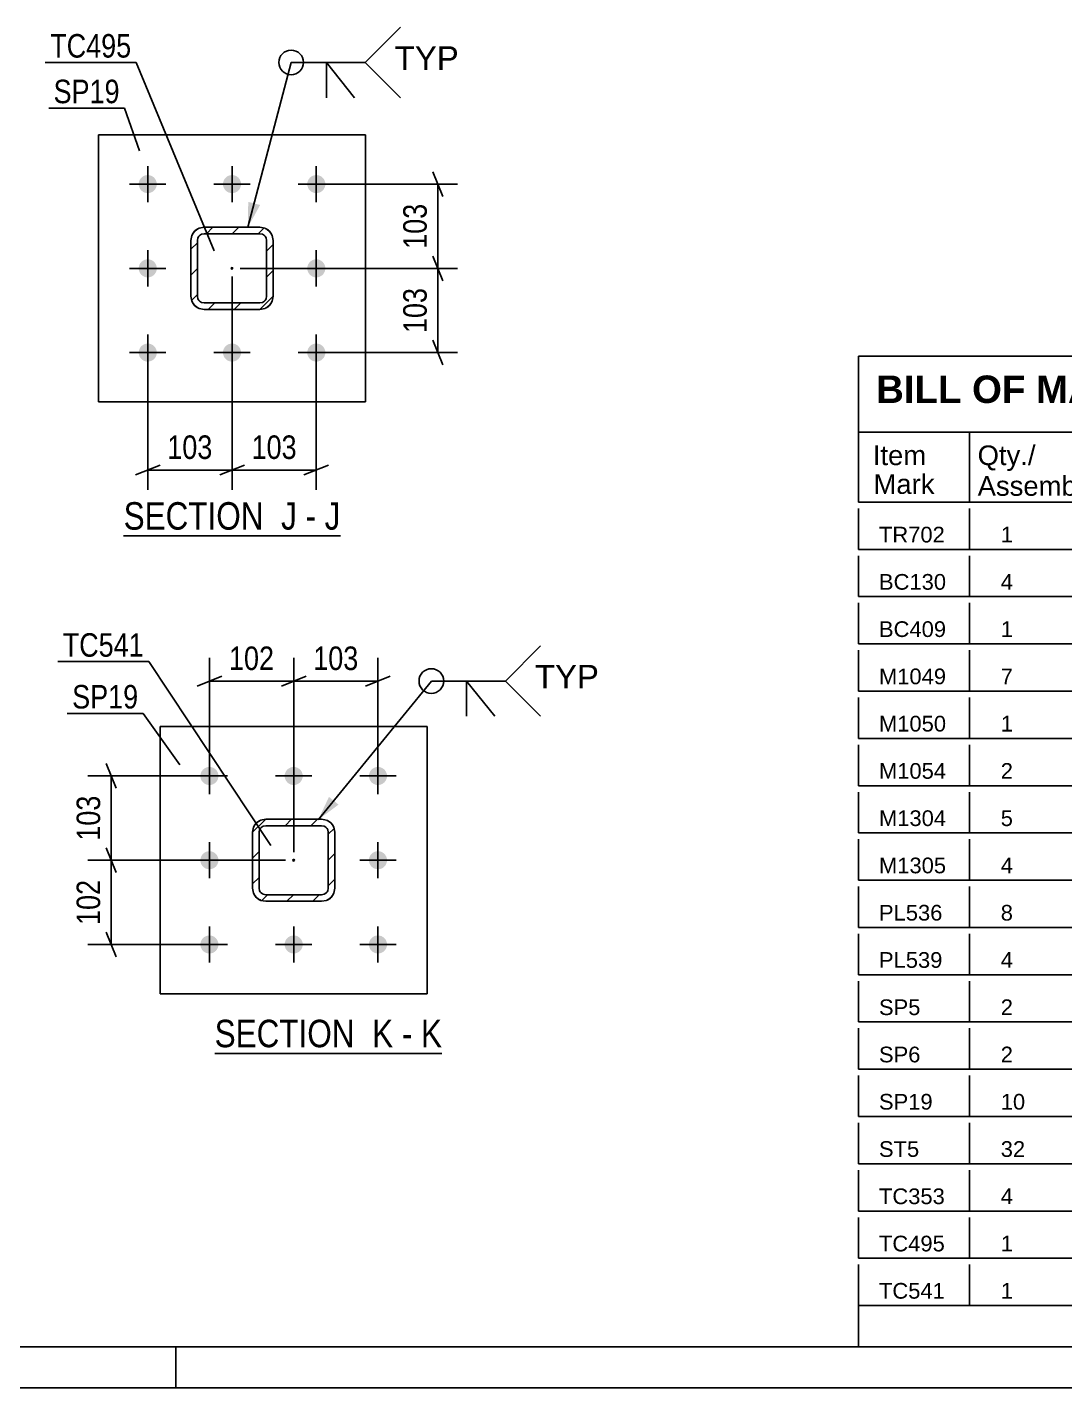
# Model space of a CAD drawing. Header units: millimetres. Extents: x -55 to 786, y -436 to 158.
# Drawn here: x 347.4 to 473.6, y -435.6 to -270.1 of the extents above; entities that cross this region are included whole.
import ezdxf

# ---------------------------------------------------------------- set-up
doc = ezdxf.new("R2010")
doc.units = ezdxf.units.MM
doc.linetypes.add('DXK_LINE_DOT2', pattern=[3.9198, 1.9599, -1.9599])
doc.linetypes.add('DXK_LINE_DOT3', pattern=[5.9187, 2.979, -0.9799, 0.9799, -0.9799])
doc.styles.add('Arial', font='ARIAL.TTF', dxfattribs={"height": 0.2})
doc.styles.add('Arial Bold', font='ARIALBD.TTF', dxfattribs={"height": 0.2})
doc.styles.add('Arial Narrow', font='ARIALN.TTF', dxfattribs={"height": 0.2})

# ---------------------------------------------------------------- blocks, each defined once
blk = doc.blocks.new('Unknown-761543994-16888')
at = {"color": 7, "linetype": 'Continuous'}
for p, q in [((448.5, -310.14), (620.5, -310.14)), ((448.5, -321.39), (448.5, -310.14)), ((620.5, -310.14), (620.5, -321.39)), ((448.5, -319.39), (620.5, -319.39)), ((462, -319.39), (462, -327.89)), ((480.5, -319.39), (480.5, -327.89)), ((529.78, -319.39), (529.78, -327.89)), ((543.78, -319.39), (543.78, -327.89)), ((559.5, -319.39), (559.5, -327.89)), ((573.78, -319.39), (573.78, -327.89)), ((590.78, -319.39), (590.78, -327.89)), ((448.5, -321.39), (448.5, -326.39)), ((620.5, -321.39), (620.5, -327.89)), ((448.5, -326.39), (448.5, -327.89)), ((448.5, -327.89), (620.5, -327.89)), ((448.5, -328.66), (448.5, -333.64)), ((462, -328.66), (462, -333.64)), ((480.5, -328.66), (480.5, -333.64)), ((529.78, -328.66), (529.78, -333.64)), ((543.78, -328.66), (543.78, -333.64)), ((559.5, -328.66), (559.5, -333.64)), ((573.78, -328.66), (573.78, -333.64)), ((590.78, -328.66), (590.78, -333.64)), ((620.5, -328.66), (620.5, -333.64)), ((448.5, -333.64), (620.5, -333.64)), ((448.5, -334.41), (448.5, -339.39)), ((462, -334.41), (462, -339.39)), ((480.5, -334.41), (480.5, -339.39)), ((529.78, -334.41), (529.78, -339.39)), ((543.78, -334.41), (543.78, -339.39)), ((559.5, -334.41), (559.5, -339.39)), ((573.78, -334.41), (573.78, -339.39)), ((590.78, -334.41), (590.78, -339.39)), ((620.5, -334.41), (620.5, -339.39)), ((448.5, -339.39), (620.5, -339.39)), ((448.5, -340.16), (448.5, -345.14)), ((462, -340.16), (462, -345.14)), ((480.5, -340.16), (480.5, -345.14)), ((529.78, -340.16), (529.78, -345.14)), ((543.78, -340.16), (543.78, -345.14)), ((559.5, -340.16), (559.5, -345.14)), ((573.78, -340.16), (573.78, -345.14)), ((590.78, -340.16), (590.78, -345.14)), ((620.5, -340.16), (620.5, -345.14)), ((448.5, -345.14), (620.5, -345.14)), ((448.5, -345.91), (448.5, -350.89)), ((462, -345.91), (462, -350.89)), ((480.5, -345.91), (480.5, -350.89)), ((529.78, -345.91), (529.78, -350.89)), ((543.78, -345.91), (543.78, -350.89)), ((559.5, -345.91), (559.5, -350.89)), ((573.78, -345.91), (573.78, -350.89)), ((590.78, -345.91), (590.78, -350.89)), ((620.5, -345.91), (620.5, -350.89)), ((448.5, -350.89), (620.5, -350.89)), ((448.5, -351.66), (448.5, -356.64)), ((462, -351.66), (462, -356.64)), ((480.5, -351.66), (480.5, -356.64)), ((529.78, -351.66), (529.78, -356.64)), ((543.78, -351.66), (543.78, -356.64)), ((559.5, -351.66), (559.5, -356.64)), ((573.78, -351.66), (573.78, -356.64)), ((590.78, -351.66), (590.78, -356.64)), ((620.5, -351.66), (620.5, -356.64)), ((448.5, -356.64), (620.5, -356.64)), ((448.5, -357.41), (448.5, -362.39)), ((462, -357.41), (462, -362.39)), ((480.5, -357.41), (480.5, -362.39)), ((529.78, -357.41), (529.78, -362.39)), ((543.78, -357.41), (543.78, -362.39)), ((559.5, -357.41), (559.5, -362.39)), ((573.78, -357.41), (573.78, -362.39)), ((590.78, -357.41), (590.78, -362.39)), ((620.5, -357.41), (620.5, -362.39)), ((448.5, -362.39), (620.5, -362.39)), ((448.5, -363.16), (448.5, -368.14)), ((462, -363.16), (462, -368.14)), ((480.5, -363.16), (480.5, -368.14)), ((529.78, -363.16), (529.78, -368.14)), ((543.78, -363.16), (543.78, -368.14)), ((559.5, -363.16), (559.5, -368.14)), ((573.78, -363.16), (573.78, -368.14)), ((590.78, -363.16), (590.78, -368.14)), ((620.5, -363.16), (620.5, -368.14)), ((448.5, -368.14), (620.5, -368.14)), ((448.5, -368.91), (448.5, -373.89)), ((462, -368.91), (462, -373.89)), ((480.5, -368.91), (480.5, -373.89)), ((529.78, -368.91), (529.78, -373.89)), ((543.78, -368.91), (543.78, -373.89)), ((559.5, -368.91), (559.5, -373.89)), ((573.78, -368.91), (573.78, -373.89)), ((590.78, -368.91), (590.78, -373.89)), ((620.5, -368.91), (620.5, -373.89)), ((448.5, -373.89), (620.5, -373.89)), ((448.5, -374.66), (448.5, -379.64)), ((462, -374.66), (462, -379.64)), ((480.5, -374.66), (480.5, -379.64)), ((529.78, -374.66), (529.78, -379.64)), ((543.78, -374.66), (543.78, -379.64)), ((559.5, -374.66), (559.5, -379.64)), ((573.78, -374.66), (573.78, -379.64)), ((590.78, -374.66), (590.78, -379.64)), ((620.5, -374.66), (620.5, -379.64)), ((448.5, -379.64), (620.5, -379.64)), ((448.5, -380.41), (448.5, -385.39)), ((462, -380.41), (462, -385.39)), ((480.5, -380.41), (480.5, -385.39)), ((529.78, -380.41), (529.78, -385.39)), ((543.78, -380.41), (543.78, -385.39)), ((559.5, -380.41), (559.5, -385.39)), ((573.78, -380.41), (573.78, -385.39)), ((590.78, -380.41), (590.78, -385.39)), ((620.5, -380.41), (620.5, -385.39)), ((448.5, -385.39), (620.5, -385.39)), ((448.5, -386.16), (448.5, -391.14)), ((462, -386.16), (462, -391.14)), ((480.5, -386.16), (480.5, -391.14)), ((529.78, -386.16), (529.78, -391.14)), ((543.78, -386.16), (543.78, -391.14)), ((559.5, -386.16), (559.5, -391.14)), ((573.78, -386.16), (573.78, -391.14)), ((590.78, -386.16), (590.78, -391.14)), ((620.5, -386.16), (620.5, -391.14)), ((448.5, -391.14), (620.5, -391.14)), ((448.5, -391.91), (448.5, -396.89)), ((462, -391.91), (462, -396.89)), ((480.5, -391.91), (480.5, -396.89)), ((529.78, -391.91), (529.78, -396.89)), ((543.78, -391.91), (543.78, -396.89)), ((559.5, -391.91), (559.5, -396.89)), ((573.78, -391.91), (573.78, -396.89)), ((590.78, -391.91), (590.78, -396.89)), ((620.5, -391.91), (620.5, -396.89)), ((448.5, -396.89), (620.5, -396.89)), ((448.5, -397.66), (448.5, -402.64)), ((462, -397.66), (462, -402.64)), ((480.5, -397.66), (480.5, -402.64)), ((529.78, -397.66), (529.78, -402.64)), ((543.78, -397.66), (543.78, -402.64)), ((559.5, -397.66), (559.5, -402.64)), ((573.78, -397.66), (573.78, -402.64)), ((590.78, -397.66), (590.78, -402.64)), ((620.5, -397.66), (620.5, -402.64)), ((448.5, -402.64), (620.5, -402.64)), ((448.5, -403.41), (448.5, -408.39)), ((462, -403.41), (462, -408.39)), ((480.5, -403.41), (480.5, -408.39)), ((529.78, -403.41), (529.78, -408.39)), ((543.78, -403.41), (543.78, -408.39)), ((559.5, -403.41), (559.5, -408.39)), ((573.78, -403.41), (573.78, -408.39)), ((590.78, -403.41), (590.78, -408.39)), ((620.5, -403.41), (620.5, -408.39)), ((448.5, -408.39), (620.5, -408.39)), ((448.5, -409.16), (448.5, -414.14)), ((462, -409.16), (462, -414.14)), ((480.5, -409.16), (480.5, -414.14)), ((529.78, -409.16), (529.78, -414.14)), ((543.78, -409.16), (543.78, -414.14)), ((559.5, -409.16), (559.5, -414.14)), ((573.78, -409.16), (573.78, -414.14)), ((590.78, -409.16), (590.78, -414.14)), ((620.5, -409.16), (620.5, -414.14)), ((448.5, -414.14), (620.5, -414.14)), ((448.5, -414.91), (448.5, -419.89)), ((462, -414.91), (462, -419.89)), ((480.5, -414.91), (480.5, -419.89)), ((529.78, -414.91), (529.78, -419.89)), ((543.78, -414.91), (543.78, -419.89)), ((559.5, -414.91), (559.5, -419.89)), ((573.78, -414.91), (573.78, -419.89)), ((590.78, -414.91), (590.78, -419.89)), ((620.5, -414.91), (620.5, -419.89)), ((448.5, -419.89), (620.5, -419.89)), ((448.5, -420.66), (448.5, -425.64)), ((462, -420.66), (462, -425.64)), ((480.5, -420.66), (480.5, -425.64)), ((529.78, -420.66), (529.78, -425.64)), ((543.78, -420.66), (543.78, -425.64)), ((559.5, -420.66), (559.5, -425.64)), ((573.78, -420.66), (573.78, -425.64)), ((590.78, -420.66), (590.78, -425.64)), ((620.5, -420.66), (620.5, -425.64)), ((448.5, -425.64), (620.5, -425.64)), ((448.5, -425.64), (620.5, -425.64)), ((448.5, -425.64), (448.5, -430.64)), ((573.78, -425.64), (573.78, -430.64)), ((590.78, -425.64), (590.78, -430.64)), ((620.5, -425.64), (620.5, -430.64)), ((448.5, -430.64), (620.5, -430.64))]:
    blk.add_line(p, q, dxfattribs=at)
at = {"color": 7}
for s, height, style, p in [('BILL OF MATERIALS', 3.3405, 'Arial Bold', (450.66, -315.83)), ('Profile Size', 2.3877, 'Arial', (484.32, -323.06)), ('Mark', 2.388, 'Arial', (450.34, -326.89))]:
    blk.add_text(s, height=height, dxfattribs=dict(at, style=style)).set_placement(p)
at = {"color": 7, "linetype": 'Continuous', "style": 'Arial Narrow'}
for s, height, width, p in [("ASSEMBLY MK'D :", 1.9089, 1.6, (506, -316.34)), ('TR702', 1.909, 1.794707, (538.5, -316.34)), ('ASSY QTY :', 1.909, 1.6, (569.5, -316.34)), ('1', 1.91, 1.794707, (591, -316.34))]:
    blk.add_text(s, height=height, dxfattribs=dict(at, width=width)).set_placement(p)
at = {"color": 7, "linetype": 'Continuous'}
for s, height, style, p in [('Item', 2.388, 'Arial', (450.25, -323.39)), ('Qty./', 2.388, 'Arial', (463, -323.39)), ('Length', 2.388, 'Arial', (531, -323.39)), ('Wt./Item', 2.388, 'Arial', (545, -323.39)), ('Total', 2.388, 'Arial', (562, -323.39)), ('Total Wt.', 2.388, 'Arial', (574.5, -323.39)), ('Material', 2.388, 'Arial', (594, -323.39)), ('Assembly', 2.388, 'Arial', (463, -327.12)), ('Qty.', 2.388, 'Arial', (562.5, -327.12)), ('TR702', 1.91, 'Arial', (451, -332.8)), ('1', 1.91, 'Arial', (465.81, -332.8)), ('RHS300*200*10', 1.9102, 'Arial', (484.71, -332.7)), ('17699.98', 1.91, 'Arial', (531.47, -332.84)), ('1333.87', 1.91, 'Arial', (545.67, -332.8)), ('1', 1.91, 'Arial', (567.72, -332.8)), ('1333.87', 1.91, 'Arial', (579.06, -332.8)), ('E350', 1.91, 'Arial', (594.81, -332.66)), ('BC130', 1.91, 'Arial', (451, -338.55)), ('4', 1.91, 'Arial', (465.81, -338.55)), ('SHS132*6', 1.91, 'Arial', (484.71, -338.45)), ('300.00', 1.91, 'Arial', (534.44, -338.59)), ('6.55', 1.91, 'Arial', (547.89, -338.55)), ('4', 1.91, 'Arial', (567.72, -338.55)), ('26.21', 1.91, 'Arial', (582.02, -338.55)), ('E350', 1.91, 'Arial', (594.81, -338.41)), ('BC409', 1.91, 'Arial', (451, -344.3)), ('1', 1.91, 'Arial', (465.81, -344.3)), ('RHS300*200*10', 1.9102, 'Arial', (484.71, -344.2)), ('16699.98', 1.91, 'Arial', (531.47, -344.34)), ('1258.51', 1.91, 'Arial', (545.67, -344.3)), ('1', 1.91, 'Arial', (567.72, -344.3)), ('1258.51', 1.91, 'Arial', (579.06, -344.3)), ('E350', 1.91, 'Arial', (594.81, -344.16)), ('M1049', 1.91, 'Arial', (451, -350.05)), ('7', 1.91, 'Arial', (465.81, -350.05)), ('SHS132*8', 1.91, 'Arial', (484.71, -349.95)), ('1972.97', 1.91, 'Arial', (532.95, -350.09)), ('59.73', 1.91, 'Arial', (547.15, -350.05)), ('7', 1.91, 'Arial', (567.72, -350.05)), ('418.09', 1.91, 'Arial', (580.54, -350.05)), ('E350', 1.91, 'Arial', (594.81, -349.91)), ('M1050', 1.91, 'Arial', (451, -355.8)), ('1', 1.91, 'Arial', (465.81, -355.8)), ('SHS180*8', 1.91, 'Arial', (484.71, -355.7)), ('4070.08', 1.91, 'Arial', (532.95, -355.84)), ('171.41', 1.91, 'Arial', (546.41, -355.8)), ('1', 1.91, 'Arial', (567.72, -355.8)), ('171.41', 1.91, 'Arial', (580.54, -355.8)), ('E350', 1.91, 'Arial', (594.81, -355.66)), ('M1054', 1.91, 'Arial', (451, -361.55)), ('2', 1.91, 'Arial', (465.81, -361.55)), ('SHS180*8', 1.91, 'Arial', (484.71, -361.45)), ('1950.40', 1.91, 'Arial', (532.95, -361.59)), ('81.81', 1.91, 'Arial', (547.15, -361.55)), ('2', 1.91, 'Arial', (567.72, -361.55)), ('163.62', 1.91, 'Arial', (580.54, -361.55)), ('E350', 1.91, 'Arial', (594.81, -361.41)), ('M1304', 1.91, 'Arial', (451, -367.3)), ('5', 1.91, 'Arial', (465.81, -367.3)), ('SHS132*8', 1.91, 'Arial', (484.71, -367.2)), ('2890.00', 1.91, 'Arial', (532.95, -367.34)), ('90.02', 1.91, 'Arial', (547.15, -367.3)), ('5', 1.91, 'Arial', (567.72, -367.3)), ('450.10', 1.91, 'Arial', (580.54, -367.3)), ('E350', 1.91, 'Arial', (594.81, -367.16)), ('M1305', 1.91, 'Arial', (451, -373.05)), ('4', 1.91, 'Arial', (465.81, -373.05)), ('SHS132*8', 1.91, 'Arial', (484.71, -372.95)), ('4070.08', 1.91, 'Arial', (532.95, -373.09)), ('123.57', 1.91, 'Arial', (546.41, -373.05)), ('4', 1.91, 'Arial', (567.72, -373.05)), ('494.30', 1.91, 'Arial', (580.54, -373.05)), ('E350', 1.91, 'Arial', (594.81, -372.91)), ('PL536', 1.91, 'Arial', (451, -378.8)), ('8', 1.91, 'Arial', (465.81, -378.8)), ('PL6*30', 1.91, 'Arial', (484.71, -378.7)), ('61.55', 1.91, 'Arial', (535.92, -378.84)), ('0.09', 1.91, 'Arial', (547.89, -378.8)), ('8', 1.91, 'Arial', (567.72, -378.8)), ('0.70', 1.91, 'Arial', (583.5, -378.8)), ('E350', 1.91, 'Arial', (594.81, -378.66)), ('PL539', 1.91, 'Arial', (451, -384.55)), ('4', 1.91, 'Arial', (465.81, -384.55)), ('PL6*30', 1.91, 'Arial', (484.71, -384.45)), ('74.40', 1.91, 'Arial', (535.92, -384.59)), ('0.11', 1.91, 'Arial', (547.89, -384.55)), ('4', 1.91, 'Arial', (567.72, -384.55)), ('0.42', 1.91, 'Arial', (583.5, -384.55)), ('E350', 1.91, 'Arial', (594.81, -384.41)), ('SP5', 1.91, 'Arial', (451, -390.3)), ('2', 1.91, 'Arial', (465.81, -390.3)), ('PL25*440', 1.91, 'Arial', (484.71, -390.2)), ('540.00', 1.91, 'Arial', (534.44, -390.34)), ('46.63', 1.91, 'Arial', (547.15, -390.3)), ('2', 1.91, 'Arial', (567.72, -390.3)), ('93.26', 1.91, 'Arial', (582.02, -390.3)), ('E350', 1.91, 'Arial', (594.81, -390.16)), ('SP6', 1.91, 'Arial', (451, -396.05)), ('2', 1.91, 'Arial', (465.81, -396.05)), ('PL25*300', 1.91, 'Arial', (484.71, -395.95)), ('440.00', 1.91, 'Arial', (534.44, -396.09)), ('25.91', 1.91, 'Arial', (547.15, -396.05)), ('2', 1.91, 'Arial', (567.72, -396.05)), ('51.81', 1.91, 'Arial', (582.02, -396.05)), ('E350', 1.91, 'Arial', (594.81, -395.91)), ('SP19', 1.91, 'Arial', (451, -401.8)), ('10', 1.91, 'Arial', (465.81, -401.8)), ('PL16*325', 1.91, 'Arial', (484.71, -401.7)), ('325.00', 1.91, 'Arial', (534.44, -401.84)), ('13.27', 1.91, 'Arial', (547.15, -401.8)), ('10', 1.91, 'Arial', (566.24, -401.8)), ('132.66', 1.91, 'Arial', (580.54, -401.8)), ('E350', 1.91, 'Arial', (594.81, -401.66)), ('PL12*120', 1.91, 'Arial', (484.71, -407.45)), ('E350', 1.91, 'Arial', (594.81, -407.41)), ('ST5', 1.91, 'Arial', (451, -407.55)), ('32', 1.91, 'Arial', (465.81, -407.55)), ('120.00', 1.91, 'Arial', (534.44, -407.59)), ('1.36', 1.91, 'Arial', (547.89, -407.55)), ('32', 1.91, 'Arial', (566.24, -407.55)), ('43.41', 1.91, 'Arial', (582.02, -407.55)), ('TC353', 1.91, 'Arial', (451, -413.3)), ('4', 1.91, 'Arial', (465.81, -413.3)), ('SHS100*8', 1.91, 'Arial', (484.71, -413.2)), ('580.00', 1.91, 'Arial', (534.44, -413.34)), ('12.98', 1.91, 'Arial', (547.15, -413.3)), ('4', 1.91, 'Arial', (567.72, -413.3)), ('51.93', 1.91, 'Arial', (582.02, -413.3)), ('E350', 1.91, 'Arial', (594.81, -413.16)), ('TC495', 1.91, 'Arial', (451, -419.05)), ('SHS100*8', 1.91, 'Arial', (484.71, -418.95)), ('13.26', 1.91, 'Arial', (547.15, -419.05)), ('13.26', 1.91, 'Arial', (582.02, -419.05)), ('E350', 1.91, 'Arial', (594.81, -418.91)), ('1', 1.91, 'Arial', (465.81, -419.05)), ('592.17', 1.91, 'Arial', (534.44, -419.09)), ('1', 1.91, 'Arial', (567.72, -419.05)), ('TC541', 1.91, 'Arial', (451, -424.8)), ('1', 1.91, 'Arial', (465.81, -424.8)), ('SHS100*8', 1.91, 'Arial', (484.71, -424.7)), ('588.87', 1.91, 'Arial', (534.44, -424.84)), ('13.19', 1.91, 'Arial', (547.15, -424.8)), ('1', 1.91, 'Arial', (567.72, -424.8)), ('13.19', 1.91, 'Arial', (582.02, -424.8)), ('E350', 1.91, 'Arial', (594.81, -424.66)), ('Total', 1.909, 'Arial Narrow', (565.34, -429.64)), ('4716.75', 1.91, 'Arial', (579.02, -429.64))]:
    blk.add_text(s, height=height, dxfattribs=dict(at, style=style)).set_placement(p)
blk = doc.blocks.new('Unknown-761543994-1163')
at = {"color": 5, "linetype": 'Continuous'}
for p, q in [((-50.5, -430.64), (780.5, -430.64)), ((365.5, -435.64), (365.5, -430.64)), ((-55.5, -435.64), (785.5, -435.64))]:
    blk.add_line(p, q, dxfattribs=at)
blk = doc.blocks.new('Unknown-761543994-20 - 1491')
at = {"color": 6, "linetype": 'Continuous'}
blk.add_line((359.14, -331.99), (385.5, -331.99), dxfattribs=at)
at = {"color": 0, "linetype": 'Continuous'}
for points in [[(377.24, -331.24), (377.24, -327.74), (359.14, -327.74), (359.14, -331.24)], [(380.21, -331.24), (380.21, -327.74), (378.29, -327.74), (378.29, -331.24)], [(382.54, -331.24), (382.54, -327.74), (381.26, -327.74), (381.26, -331.24)], [(385.5, -331.24), (385.5, -327.74), (383.59, -327.74), (383.59, -331.24)]]:
    blk.add_wipeout(points, dxfattribs=at)
at = {"color": 7, "linetype": 'Continuous', "style": 'Arial Narrow'}
for s, p in [('SECTION ', (359.14, -331.24)), ('J', (378.29, -331.24)), ('J', (383.59, -331.24)), ('-', (381.26, -331.24))]:
    blk.add_text(s, height=3.34, dxfattribs=at).set_placement(p)
blk = doc.blocks.new('Unknown-761543994-21 - 1282')
at = {"color": 6, "linetype": 'Continuous'}
blk.add_line((370.21, -394.96), (397.85, -394.96), dxfattribs=at)
at = {"color": 0, "linetype": 'Continuous'}
for points in [[(388.31, -394.21), (388.31, -390.71), (370.21, -390.71), (370.21, -394.21)], [(391.92, -394.21), (391.92, -390.71), (389.36, -390.71), (389.36, -394.21)], [(394.25, -394.21), (394.25, -390.71), (392.97, -390.71), (392.97, -394.21)], [(397.85, -394.21), (397.85, -390.71), (395.3, -390.71), (395.3, -394.21)]]:
    blk.add_wipeout(points, dxfattribs=at)
at = {"color": 7, "linetype": 'Continuous', "style": 'Arial Narrow'}
for s, p in [('SECTION ', (370.21, -394.21)), ('K', (389.36, -394.21)), ('K', (395.3, -394.21)), ('-', (392.97, -394.21))]:
    blk.add_text(s, height=3.34, dxfattribs=at).set_placement(p)
blk = doc.blocks.new('Part-761543994-1596 - 1491')
at = {"linetype": 'Continuous'}
h = blk.add_hatch(dxfattribs=at)
h.set_pattern_fill('', scale=0.7, style=0, pattern_type=0)
h.set_pattern_definition([(45, (375.7192, -304.4484), (-1.57154, 1.57154), [])])
h.paths.add_polyline_path([(368.92, -304.45), (375.72, -304.45), (376.33, -304.33), (376.85, -303.98), (377.2, -303.46), (377.32, -302.85), (377.32, -296.05), (377.2, -295.44), (376.85, -294.92), (376.33, -294.57), (375.72, -294.45), (368.92, -294.45), (368.31, -294.57), (367.79, -294.92), (367.44, -295.44), (367.32, -296.05), (367.32, -302.85), (367.44, -303.46), (367.79, -303.98), (368.31, -304.33)])
h.paths.add_polyline_path([(368.18, -303.15), (368.12, -302.85), (368.12, -296.05), (368.18, -295.74), (368.35, -295.48), (368.61, -295.31), (368.92, -295.25), (375.72, -295.25), (376.03, -295.31), (376.28, -295.48), (376.46, -295.74), (376.52, -296.05), (376.52, -302.85), (376.46, -303.15), (376.28, -303.41), (376.03, -303.59), (375.72, -303.65), (368.92, -303.65), (368.61, -303.59), (368.35, -303.41)])
blk.add_hatch(color=246, dxfattribs=at).paths.add_polyline_path([(372.32, -299.55, -1), (372.32, -299.35, -1)])
at = {"color": 7, "linetype": 'DXK_LINE_DOT2'}
for p, q in [((368.31, -294.57), (368.92, -294.45)), ((368.92, -294.45), (375.72, -294.45)), ((375.72, -294.45), (376.33, -294.57)), ((367.32, -296.05), (367.44, -295.44)), ((367.32, -302.85), (367.32, -296.05)), ((368.18, -295.74), (368.12, -296.05)), ((368.12, -302.85), (368.12, -296.05)), ((368.92, -295.25), (368.61, -295.31)), ((368.92, -295.25), (375.72, -295.25)), ((376.03, -295.31), (375.72, -295.25)), ((376.52, -296.05), (376.46, -295.74)), ((376.52, -302.85), (376.52, -296.05)), ((377.2, -295.44), (377.32, -296.05)), ((377.32, -302.85), (377.32, -296.05)), ((367.44, -303.46), (367.32, -302.85)), ((368.12, -302.85), (368.18, -303.15)), ((376.46, -303.15), (376.52, -302.85)), ((377.32, -302.85), (377.2, -303.46)), ((368.92, -304.45), (368.31, -304.33)), ((368.61, -303.59), (368.92, -303.65)), ((368.92, -303.65), (375.72, -303.65)), ((368.92, -304.45), (375.72, -304.45)), ((375.72, -303.65), (376.03, -303.59)), ((376.33, -304.33), (375.72, -304.45))]:
    blk.add_line(p, q, dxfattribs=at)
at = {"color": 2, "linetype": 'Continuous'}
for p, q in [((368.92, -294.45), (368.31, -294.57)), ((368.92, -294.45), (375.72, -294.45)), ((376.33, -294.57), (375.72, -294.45)), ((367.44, -295.44), (367.32, -296.05)), ((367.32, -302.85), (367.32, -296.05)), ((368.12, -296.05), (368.18, -295.74)), ((368.12, -302.85), (368.12, -296.05)), ((368.61, -295.31), (368.92, -295.25)), ((368.92, -295.25), (375.72, -295.25)), ((375.72, -295.25), (376.03, -295.31)), ((376.46, -295.74), (376.52, -296.05)), ((376.52, -302.85), (376.52, -296.05)), ((377.32, -296.05), (377.2, -295.44)), ((377.32, -302.85), (377.32, -296.05)), ((367.32, -302.85), (367.44, -303.46)), ((368.18, -303.15), (368.12, -302.85)), ((376.52, -302.85), (376.46, -303.15)), ((377.2, -303.46), (377.32, -302.85)), ((368.31, -304.33), (368.92, -304.45)), ((368.92, -303.65), (368.61, -303.59)), ((368.92, -303.65), (375.72, -303.65)), ((368.92, -304.45), (375.72, -304.45)), ((376.03, -303.59), (375.72, -303.65)), ((375.72, -304.45), (376.33, -304.33))]:
    blk.add_line(p, q, dxfattribs=at)
at = {"color": 7, "linetype": 'DXK_LINE_DOT3'}
blk.add_line((372.32, -299.45), (372.32, -299.45), dxfattribs=at)
at = {"color": 246, "linetype": 'DXK_LINE_DOT2'}
blk.add_line((372.32, -299.45), (372.32, -299.45), dxfattribs=at)
at = {"color": 246, "linetype": 'Continuous'}
blk.add_circle((372.32, -299.45), 0.1, dxfattribs=at)
at = {"color": 7, "linetype": 'DXK_LINE_DOT2'}
for centre, radius, start, end in [((368.92, -296.05), 1.6, 112.5, 157.5), ((375.72, -296.05), 1.6, 22.5, 67.5), ((368.92, -296.05), 0.8, 112.5, 157.5), ((375.72, -296.05), 0.8, 22.5, 67.5), ((368.92, -302.85), 1.6, 202.5, 247.5), ((368.92, -302.85), 0.8, 202.5, 247.5), ((375.72, -302.85), 0.8, 292.5, 337.5), ((375.72, -302.85), 1.6, 292.5, 337.5)]:
    blk.add_arc(centre, radius, start, end, dxfattribs=at)
at = {"color": 2, "linetype": 'Continuous'}
for centre, radius, start, end in [((368.92, -296.05), 1.6, 112.5, 157.5), ((375.72, -296.05), 1.6, 22.5, 67.5), ((368.92, -296.05), 0.8, 112.5, 157.5), ((375.72, -296.05), 0.8, 22.5, 67.5), ((368.92, -302.85), 1.6, 202.5, 247.5), ((368.92, -302.85), 0.8, 202.5, 247.5), ((375.72, -302.85), 0.8, 292.5, 337.5), ((375.72, -302.85), 1.6, 292.5, 337.5)]:
    blk.add_arc(centre, radius, start, end, dxfattribs=at)
blk = doc.blocks.new('Bolt-761543994-1506 - 1491')
at = {"linetype": 'Continuous'}
for points in [[(362.07, -288.1, -1), (362.07, -290.3, -1)], [(372.32, -288.1, -1), (372.32, -290.3, -1)], [(382.57, -288.1, -1), (382.57, -290.3, -1)], [(362.07, -298.35, -1), (362.07, -300.55, -1)], [(382.57, -298.35, -1), (382.57, -300.55, -1)], [(362.07, -308.6, -1), (362.07, -310.8, -1)], [(372.32, -308.6, -1), (372.32, -310.8, -1)], [(382.57, -308.6, -1), (382.57, -310.8, -1)]]:
    blk.add_hatch(color=1, dxfattribs=at).paths.add_polyline_path(points)
at = {"color": 1, "linetype": 'Continuous'}
for p, q in [((362.07, -291.4), (362.07, -287)), ((372.32, -291.4), (372.32, -287)), ((382.57, -291.4), (382.57, -287)), ((359.87, -289.2), (364.27, -289.2)), ((370.12, -289.2), (374.52, -289.2)), ((380.37, -289.2), (384.77, -289.2)), ((362.07, -301.65), (362.07, -297.25)), ((382.57, -301.65), (382.57, -297.25)), ((359.87, -299.45), (364.27, -299.45)), ((380.37, -299.45), (384.77, -299.45)), ((362.07, -311.9), (362.07, -307.5)), ((372.32, -311.9), (372.32, -307.5)), ((382.57, -311.9), (382.57, -307.5)), ((359.87, -309.7), (364.27, -309.7)), ((370.12, -309.7), (374.52, -309.7)), ((380.37, -309.7), (384.77, -309.7))]:
    blk.add_line(p, q, dxfattribs=at)
blk = doc.blocks.new('Part-761543994-1575 - 1491')
at = {"color": 2, "linetype": 'Continuous'}
for p, q in [((356.07, -315.7), (356.07, -283.2)), ((356.07, -283.2), (388.57, -283.2)), ((388.57, -315.7), (388.57, -283.2)), ((356.07, -315.7), (388.57, -315.7))]:
    blk.add_line(p, q, dxfattribs=at)
blk = doc.blocks.new('Part-761543994-1338 - 1282')
at = {"color": 2, "linetype": 'Continuous'}
for p, q in [((396.07, -355.21), (363.57, -355.21)), ((363.57, -355.21), (363.57, -387.71)), ((396.07, -355.21), (396.07, -387.71)), ((396.07, -387.71), (363.57, -387.71))]:
    blk.add_line(p, q, dxfattribs=at)
blk = doc.blocks.new('Bolt-761543994-1403 - 1282')
at = {"linetype": 'Continuous'}
for points in [[(369.57, -362.31, -1), (369.57, -360.11, -1)], [(379.82, -362.31, -1), (379.82, -360.11, -1)], [(390.07, -362.31, -1), (390.07, -360.11, -1)], [(369.57, -372.56, -1), (369.57, -370.36, -1)], [(390.07, -372.56, -1), (390.07, -370.36, -1)], [(369.57, -382.81, -1), (369.57, -380.61, -1)], [(379.82, -382.81, -1), (379.82, -380.61, -1)], [(390.07, -382.81, -1), (390.07, -380.61, -1)]]:
    blk.add_hatch(color=1, dxfattribs=at).paths.add_polyline_path(points)
at = {"color": 1, "linetype": 'Continuous'}
for p, q in [((369.57, -359.01), (369.57, -363.41)), ((379.82, -359.01), (379.82, -363.41)), ((390.07, -359.01), (390.07, -363.41)), ((371.77, -361.21), (367.37, -361.21)), ((382.02, -361.21), (377.62, -361.21)), ((392.27, -361.21), (387.87, -361.21)), ((369.57, -369.26), (369.57, -373.66)), ((390.07, -369.26), (390.07, -373.66)), ((371.77, -371.46), (367.37, -371.46)), ((392.27, -371.46), (387.87, -371.46)), ((369.57, -379.51), (369.57, -383.91)), ((379.82, -379.51), (379.82, -383.91)), ((390.07, -379.51), (390.07, -383.91)), ((371.77, -381.71), (367.37, -381.71)), ((382.02, -381.71), (377.62, -381.71)), ((392.27, -381.71), (387.87, -381.71))]:
    blk.add_line(p, q, dxfattribs=at)
blk = doc.blocks.new('Part-761543994-1323 - 1282')
at = {"linetype": 'Continuous'}
h = blk.add_hatch(dxfattribs=at)
h.set_pattern_fill('', scale=0.7, style=0, pattern_type=0)
h.set_pattern_definition([(45, (376.417, -366.464), (-1.57154, 1.57154), [])])
h.paths.add_polyline_path([(383.22, -366.46), (376.42, -366.46), (375.8, -366.59), (375.29, -366.93), (374.94, -367.45), (374.82, -368.06), (374.82, -374.86), (374.94, -375.48), (375.29, -376), (375.8, -376.34), (376.42, -376.46), (383.22, -376.46), (383.83, -376.34), (384.35, -376), (384.7, -375.48), (384.82, -374.86), (384.82, -368.06), (384.7, -367.45), (384.35, -366.93), (383.83, -366.59)])
h.paths.add_polyline_path([(383.96, -367.76), (384.02, -368.06), (384.02, -374.86), (383.96, -375.17), (383.78, -375.43), (383.52, -375.6), (383.22, -375.66), (376.42, -375.66), (376.11, -375.6), (375.85, -375.43), (375.68, -375.17), (375.62, -374.86), (375.62, -368.06), (375.68, -367.76), (375.85, -367.5), (376.11, -367.32), (376.42, -367.26), (383.22, -367.26), (383.52, -367.32), (383.78, -367.5)])
blk.add_hatch(color=246, dxfattribs=at).paths.add_polyline_path([(379.82, -371.56, -1), (379.82, -371.36, -1)])
at = {"color": 7, "linetype": 'DXK_LINE_DOT2'}
for p, q in [((374.82, -368.06), (374.94, -367.45)), ((375.8, -366.59), (376.42, -366.46)), ((376.42, -367.26), (376.11, -367.32)), ((376.42, -366.46), (383.22, -366.46)), ((376.42, -367.26), (383.22, -367.26)), ((383.22, -366.46), (383.83, -366.59)), ((383.52, -367.32), (383.22, -367.26)), ((384.7, -367.45), (384.82, -368.06)), ((374.82, -374.86), (374.82, -368.06)), ((375.68, -367.76), (375.62, -368.06)), ((375.62, -374.86), (375.62, -368.06)), ((384.02, -368.06), (383.96, -367.76)), ((384.02, -374.86), (384.02, -368.06)), ((384.82, -374.86), (384.82, -368.06)), ((374.94, -375.48), (374.82, -374.86)), ((375.62, -374.86), (375.68, -375.17)), ((376.11, -375.6), (376.42, -375.66)), ((376.42, -375.66), (383.22, -375.66)), ((383.22, -375.66), (383.52, -375.6)), ((383.96, -375.17), (384.02, -374.86)), ((384.82, -374.86), (384.7, -375.48)), ((376.42, -376.46), (375.8, -376.34)), ((376.42, -376.46), (383.22, -376.46)), ((383.83, -376.34), (383.22, -376.46))]:
    blk.add_line(p, q, dxfattribs=at)
at = {"color": 2, "linetype": 'Continuous'}
for p, q in [((374.94, -367.45), (374.82, -368.06)), ((376.42, -366.46), (375.8, -366.59)), ((376.11, -367.32), (376.42, -367.26)), ((376.42, -366.46), (383.22, -366.46)), ((376.42, -367.26), (383.22, -367.26)), ((383.83, -366.59), (383.22, -366.46)), ((383.22, -367.26), (383.52, -367.32)), ((384.82, -368.06), (384.7, -367.45)), ((374.82, -374.86), (374.82, -368.06)), ((375.62, -368.06), (375.68, -367.76)), ((375.62, -374.86), (375.62, -368.06)), ((383.96, -367.76), (384.02, -368.06)), ((384.02, -374.86), (384.02, -368.06)), ((384.82, -374.86), (384.82, -368.06)), ((374.82, -374.86), (374.94, -375.48)), ((375.68, -375.17), (375.62, -374.86)), ((376.42, -375.66), (376.11, -375.6)), ((376.42, -375.66), (383.22, -375.66)), ((383.52, -375.6), (383.22, -375.66)), ((384.02, -374.86), (383.96, -375.17)), ((384.7, -375.48), (384.82, -374.86)), ((375.8, -376.34), (376.42, -376.46)), ((376.42, -376.46), (383.22, -376.46)), ((383.22, -376.46), (383.83, -376.34))]:
    blk.add_line(p, q, dxfattribs=at)
at = {"color": 7, "linetype": 'DXK_LINE_DOT3'}
blk.add_line((379.82, -371.46), (379.82, -371.46), dxfattribs=at)
at = {"color": 246, "linetype": 'DXK_LINE_DOT2'}
blk.add_line((379.82, -371.46), (379.82, -371.46), dxfattribs=at)
at = {"color": 246, "linetype": 'Continuous'}
blk.add_circle((379.82, -371.46), 0.1, dxfattribs=at)
at = {"color": 7, "linetype": 'DXK_LINE_DOT2'}
for centre, radius, start, end in [((376.42, -368.06), 1.6, 112.5, 157.5), ((376.42, -368.06), 0.8, 112.5, 157.5), ((383.22, -368.06), 0.8, 22.5, 67.5), ((383.22, -368.06), 1.6, 22.5, 67.5), ((376.42, -374.86), 1.6, 202.5, 247.5), ((376.42, -374.86), 0.8, 202.5, 247.5), ((383.22, -374.86), 0.8, 292.5, 337.5), ((383.22, -374.86), 1.6, 292.5, 337.5)]:
    blk.add_arc(centre, radius, start, end, dxfattribs=at)
at = {"color": 2, "linetype": 'Continuous'}
for centre, radius, start, end in [((376.42, -368.06), 1.6, 112.5, 157.5), ((376.42, -368.06), 0.8, 112.5, 157.5), ((383.22, -368.06), 0.8, 22.5, 67.5), ((383.22, -368.06), 1.6, 22.5, 67.5), ((376.42, -374.86), 1.6, 202.5, 247.5), ((376.42, -374.86), 0.8, 202.5, 247.5), ((383.22, -374.86), 0.8, 292.5, 337.5), ((383.22, -374.86), 1.6, 292.5, 337.5)]:
    blk.add_arc(centre, radius, start, end, dxfattribs=at)
blk = doc.blocks.new('StraightDimension-761543994-1616 - 1491')
at = {"color": 7, "linetype": 'Continuous'}
for p, q in [((372.32, -300.45), (372.32, -326.39)), ((362.07, -310.7), (362.07, -326.39)), ((360.57, -324.59), (363.57, -323.39)), ((362.07, -323.99), (372.32, -323.99)), ((373.82, -323.39), (370.82, -324.59))]:
    blk.add_line(p, q, dxfattribs=at)
at = {"color": 0}
blk.add_wipeout([(370.54, -323.24), (370.54, -319.04), (363.85, -319.04), (363.85, -323.24)], dxfattribs=at)
at = {"color": 3, "style": 'Arial Narrow'}
blk.add_text('103', height=2.863, dxfattribs=at).set_placement((364.45, -322.64))
blk = doc.blocks.new('StraightDimension-761543994-1626 - 1491')
at = {"color": 7, "linetype": 'Continuous'}
for p, q in [((372.32, -300.45), (372.32, -326.39)), ((382.57, -310.7), (382.57, -326.39)), ((370.82, -324.59), (373.82, -323.39)), ((372.32, -323.99), (382.57, -323.99)), ((384.07, -323.39), (381.07, -324.59))]:
    blk.add_line(p, q, dxfattribs=at)
at = {"color": 0}
blk.add_wipeout([(380.79, -323.24), (380.79, -319.04), (374.1, -319.04), (374.1, -323.24)], dxfattribs=at)
at = {"color": 3, "style": 'Arial Narrow'}
blk.add_text('103', height=2.863, dxfattribs=at).set_placement((374.7, -322.64))
blk = doc.blocks.new('StraightDimension-761543994-1637 - 1491')
at = {"color": 7, "linetype": 'Continuous'}
for p, q in [((396.75, -287.7), (397.95, -290.7)), ((383.57, -289.2), (399.75, -289.2)), ((397.35, -299.45), (397.35, -289.2)), ((397.95, -300.95), (396.75, -297.95)), ((373.32, -299.45), (399.75, -299.45))]:
    blk.add_line(p, q, dxfattribs=at)
at = {"color": 0}
blk.add_wipeout([(396.6, -290.98), (392.4, -290.98), (392.4, -297.67), (396.6, -297.67)], dxfattribs=at)
at = {"color": 3, "style": 'Arial Narrow'}
blk.add_text('103', height=2.863, rotation=90.0002, dxfattribs=at).set_placement((396, -297.07))
blk = doc.blocks.new('StraightDimension-761543994-1647 - 1491')
at = {"color": 7, "linetype": 'Continuous'}
for p, q in [((396.75, -297.95), (397.95, -300.95)), ((373.32, -299.45), (399.75, -299.45)), ((397.35, -309.7), (397.35, -299.45)), ((397.95, -311.2), (396.75, -308.2)), ((383.57, -309.7), (399.75, -309.7))]:
    blk.add_line(p, q, dxfattribs=at)
at = {"color": 0}
blk.add_wipeout([(396.6, -301.23), (392.4, -301.23), (392.4, -307.92), (396.6, -307.92)], dxfattribs=at)
at = {"color": 3, "style": 'Arial Narrow'}
blk.add_text('103', height=2.863, rotation=90.0002, dxfattribs=at).set_placement((396, -307.32))
blk = doc.blocks.new('StraightDimension-761543994-8514 - 1282')
at = {"color": 7, "linetype": 'Continuous'}
for p, q in [((357.03, -359.71), (358.23, -362.71)), ((368.57, -361.21), (354.78, -361.21)), ((357.63, -371.46), (357.63, -361.21)), ((358.23, -372.96), (357.03, -369.96)), ((378.82, -371.46), (354.78, -371.46))]:
    blk.add_line(p, q, dxfattribs=at)
at = {"color": 0}
blk.add_wipeout([(356.88, -363), (352.68, -363), (352.68, -369.68), (356.88, -369.68)], dxfattribs=at)
at = {"color": 3, "style": 'Arial Narrow'}
blk.add_text('103', height=2.863, rotation=90.0002, dxfattribs=at).set_placement((356.28, -369.08))
blk = doc.blocks.new('StraightDimension-761543994-8515 - 1282')
at = {"color": 7, "linetype": 'Continuous'}
for p, q in [((357.03, -369.96), (358.23, -372.96)), ((378.82, -371.46), (354.78, -371.46)), ((357.63, -381.71), (357.63, -371.46)), ((358.23, -383.21), (357.03, -380.21)), ((368.57, -381.71), (354.78, -381.71))]:
    blk.add_line(p, q, dxfattribs=at)
at = {"color": 0}
blk.add_wipeout([(356.88, -373.25), (352.68, -373.25), (352.68, -379.93), (356.88, -379.93)], dxfattribs=at)
at = {"color": 3, "style": 'Arial Narrow'}
blk.add_text('102', height=2.863, rotation=90.0002, dxfattribs=at).set_placement((356.28, -379.33))
blk = doc.blocks.new('StraightDimension-761543994-8519 - 1282')
at = {"color": 7, "linetype": 'Continuous'}
for p, q in [((379.82, -370.46), (379.82, -346.82)), ((390.07, -360.21), (390.07, -346.82)), ((378.32, -350.27), (381.32, -349.07)), ((391.57, -349.07), (388.57, -350.27)), ((379.82, -349.67), (390.07, -349.67))]:
    blk.add_line(p, q, dxfattribs=at)
at = {"color": 0}
blk.add_wipeout([(388.28, -348.92), (388.28, -344.72), (381.6, -344.72), (381.6, -348.92)], dxfattribs=at)
at = {"color": 3, "style": 'Arial Narrow'}
blk.add_text('103', height=2.863, dxfattribs=at).set_placement((382.2, -348.32))
blk = doc.blocks.new('StraightDimension-761543994-8520 - 1282')
at = {"color": 7, "linetype": 'Continuous'}
for p, q in [((369.57, -360.21), (369.57, -346.82)), ((379.82, -370.46), (379.82, -346.82)), ((368.07, -350.27), (371.07, -349.07)), ((381.32, -349.07), (378.32, -350.27)), ((369.57, -349.67), (379.82, -349.67))]:
    blk.add_line(p, q, dxfattribs=at)
at = {"color": 0}
blk.add_wipeout([(378.03, -348.92), (378.03, -344.72), (371.35, -344.72), (371.35, -348.92)], dxfattribs=at)
at = {"color": 3, "style": 'Arial Narrow'}
blk.add_text('102', height=2.863, dxfattribs=at).set_placement((371.95, -348.32))
blk = doc.blocks.new('Mark-761543994-1571 - 1491')
at = {"color": 0}
blk.add_wipeout([(358.66, -279.36), (358.66, -276.36), (350.62, -276.36), (350.62, -279.36)], dxfattribs=at)
blk.add_wipeout([(358.66, -279.36), (358.66, -276.36), (350.62, -276.36), (350.62, -279.36)], dxfattribs=at)
at = {"color": 30, "linetype": 'Continuous'}
for p in [(350.02, -279.96), (361.06, -285.14)]:
    blk.add_line(p, (359.26, -279.96), dxfattribs=at)
at = {"color": 3, "style": 'Arial Narrow'}
blk.add_text('SP19', height=2.863, dxfattribs=at).set_placement((350.62, -279.36))
blk = doc.blocks.new('Mark-761543994-1592 - 1491')
at = {"color": 0}
blk.add_wipeout([(360.07, -273.81), (360.07, -270.81), (350.21, -270.81), (350.21, -273.81)], dxfattribs=at)
blk.add_wipeout([(360.07, -273.81), (360.07, -270.81), (350.21, -270.81), (350.21, -273.81)], dxfattribs=at)
at = {"color": 30, "linetype": 'Continuous'}
for p in [(349.61, -274.41), (370.14, -297.3)]:
    blk.add_line(p, (360.67, -274.41), dxfattribs=at)
at = {"color": 3, "style": 'Arial Narrow'}
blk.add_text('TC495', height=2.863, dxfattribs=at).set_placement((350.21, -273.81))
blk = doc.blocks.new('WeldMark-761543994-1657 - 1491')
at = {"linetype": 'Continuous'}
blk.add_hatch(color=30, dxfattribs=at).paths.add_polyline_path([(375.74, -291.74), (374.25, -294.45), (374.29, -291.36)])
at = {"color": 30, "linetype": 'Continuous'}
for p, q in [((374.25, -294.45), (379.51, -274.4)), ((379.51, -274.4), (388.51, -274.4))]:
    blk.add_line(p, q, dxfattribs=at)
at = {"color": 3, "linetype": 'Continuous'}
for q in [(387.22, -278.69), (383.8, -278.69)]:
    blk.add_line((383.8, -274.4), q, dxfattribs=at)
for start, end in [(90, 270), (270, 90)]:
    blk.add_arc((379.51, -274.4), 1.5, start, end, dxfattribs=at)
at = {"color": 0, "linetype": 'Continuous'}
blk.add_wipeout([(399.89, -275.3), (399.89, -272.3), (392.11, -272.3), (392.11, -275.3)], dxfattribs=at)
blk.add_wipeout([(399.89, -275.3), (399.89, -272.3), (392.11, -272.3), (392.11, -275.3)], dxfattribs=at)
at = {"color": 3, "linetype": 'Continuous'}
for q in [(392.8, -270.11), (392.8, -278.69)]:
    blk.add_line((388.51, -274.4), q, dxfattribs=at)
at = {"color": 3, "linetype": 'Continuous', "style": 'Arial'}
blk.add_text('TYP', height=2.865, dxfattribs=at).set_placement((392.11, -275.3))
blk = doc.blocks.new('Mark-761543994-1334 - 1282')
at = {"color": 0}
blk.add_wipeout([(360.91, -353), (360.91, -350), (352.88, -350), (352.88, -353)], dxfattribs=at)
blk.add_wipeout([(360.91, -353), (360.91, -350), (352.88, -350), (352.88, -353)], dxfattribs=at)
at = {"color": 30, "linetype": 'Continuous'}
for p in [(352.28, -353.6), (365.99, -359.87)]:
    blk.add_line(p, (361.51, -353.6), dxfattribs=at)
at = {"color": 3, "style": 'Arial Narrow'}
blk.add_text('SP19', height=2.863, dxfattribs=at).set_placement((352.88, -353))
blk = doc.blocks.new('Mark-761543994-1318 - 1282')
at = {"color": 0}
blk.add_wipeout([(361.59, -346.7), (361.59, -343.7), (351.73, -343.7), (351.73, -346.7)], dxfattribs=at)
blk.add_wipeout([(361.59, -346.7), (361.59, -343.7), (351.73, -343.7), (351.73, -346.7)], dxfattribs=at)
at = {"color": 30, "linetype": 'Continuous'}
for p in [(351.13, -347.3), (377.03, -369.67)]:
    blk.add_line(p, (362.19, -347.3), dxfattribs=at)
at = {"color": 3, "style": 'Arial Narrow'}
blk.add_text('TC541', height=2.863, dxfattribs=at).set_placement((351.73, -346.7))
blk = doc.blocks.new('WeldMark-761543994-1473 - 1282')
at = {"linetype": 'Continuous'}
blk.add_hatch(color=30, dxfattribs=at).paths.add_polyline_path([(385.27, -364.69), (382.8, -366.55), (384.11, -363.75)])
at = {"color": 30, "linetype": 'Continuous'}
for p, q in [((382.8, -366.55), (396.56, -349.66)), ((396.56, -349.66), (405.56, -349.66))]:
    blk.add_line(p, q, dxfattribs=at)
at = {"color": 3, "linetype": 'Continuous'}
for q in [(404.27, -353.95), (400.84, -353.95)]:
    blk.add_line((400.84, -349.66), q, dxfattribs=at)
for start, end in [(90, 270), (270, 90)]:
    blk.add_arc((396.56, -349.66), 1.5, start, end, dxfattribs=at)
at = {"color": 0, "linetype": 'Continuous'}
blk.add_wipeout([(416.93, -350.56), (416.93, -347.56), (409.16, -347.56), (409.16, -350.56)], dxfattribs=at)
blk.add_wipeout([(416.93, -350.56), (416.93, -347.56), (409.16, -347.56), (409.16, -350.56)], dxfattribs=at)
at = {"color": 3, "linetype": 'Continuous'}
for q in [(409.84, -345.38), (409.84, -353.95)]:
    blk.add_line((405.56, -349.66), q, dxfattribs=at)
at = {"color": 3, "linetype": 'Continuous', "style": 'Arial'}
blk.add_text('TYP', height=2.865, dxfattribs=at).set_placement((409.16, -350.56))

msp = doc.modelspace()

# ---------------------------------------------------------------- block references
for name in ['Unknown-761543994-1163', 'Part-761543994-1575 - 1491', 'Bolt-761543994-1506 - 1491', 'Part-761543994-1596 - 1491', 'Unknown-761543994-16888', 'Part-761543994-1338 - 1282', 'Bolt-761543994-1403 - 1282', 'Part-761543994-1323 - 1282']:
    msp.add_blockref(name, (0, 0))

# ---------------------------------------------------------------- next in the draw order: block references
for name in ['Mark-761543994-1571 - 1491', 'StraightDimension-761543994-1616 - 1491', 'Unknown-761543994-20 - 1491', 'StraightDimension-761543994-8514 - 1282', 'Unknown-761543994-21 - 1282']:
    msp.add_blockref(name, (0, 0))

# ---------------------------------------------------------------- next in the draw order: block references
for name in ['Mark-761543994-1592 - 1491', 'StraightDimension-761543994-1626 - 1491', 'Mark-761543994-1334 - 1282', 'StraightDimension-761543994-8515 - 1282']:
    msp.add_blockref(name, (0, 0))

# ---------------------------------------------------------------- next in the draw order: block references
for name in ['StraightDimension-761543994-1637 - 1491', 'StraightDimension-761543994-8519 - 1282']:
    msp.add_blockref(name, (0, 0))

# ---------------------------------------------------------------- next in the draw order: block references
for name in ['WeldMark-761543994-1657 - 1491', 'StraightDimension-761543994-1647 - 1491', 'StraightDimension-761543994-8520 - 1282', 'WeldMark-761543994-1473 - 1282']:
    msp.add_blockref(name, (0, 0))

# ---------------------------------------------------------------- next in the draw order: block references
msp.add_blockref('Mark-761543994-1318 - 1282', (0, 0))

doc.saveas('drawing.dxf')
